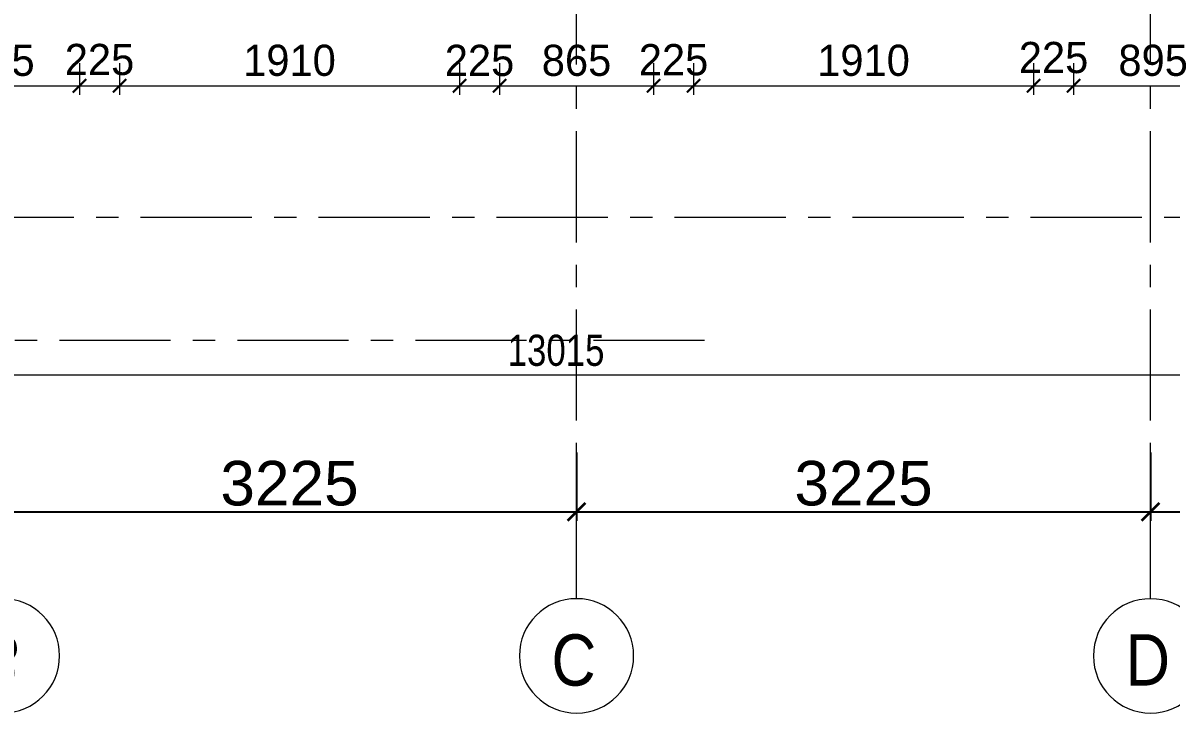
# Model space of a CAD drawing. Header units: millimetres. Extents: x -286480 to 108094, y -227925 to 10018.
# Drawn here: x -26056 to -19606, y -141214 to -137339 of the extents above; entities that cross this region are included whole.
import ezdxf
from ezdxf.enums import TextEntityAlignment as Align

# ---------------------------------------------------------------- set-up
doc = ezdxf.new("R2010")
doc.units = ezdxf.units.MM
doc.header["$LTSCALE"] = 100
doc.header["$MEASUREMENT"] = 0
doc.header["$PDMODE"] = 67
doc.linetypes.add('CENTER', pattern=[2, 1.25, -0.25, 0.25, -0.25])
doc.layers.get('0').update_dxf_attribs({"lineweight": 25})
for name, color, linetype, lineweight in [('A-ANNO-GRID', 251, 'CENTER', 9), ('dim', 7, 'Continuous', 13), ('GRID TAB', 21, 'Continuous', 5)]:
    doc.layers.add(name, color=color, linetype=linetype, lineweight=lineweight)
doc.layers.add('DIM1', color=132, linetype='Continuous')
doc.styles.add('ARIAL', font='arial.ttf', dxfattribs={"width": 0.8})
doc.styles.add('CENTURY-GOTHIC', font='GOTHIC.TTF', dxfattribs={"height": 175})
doc.styles.add('GOTHIC-TITLE', font='GOTHIC.TTF', dxfattribs={"width": 0.9, "height": 20})
doc.styles.get("Standard").update_dxf_attribs({"font": 'sanss___.ttf'})
doc.dimstyles.new('1.125', dxfattribs={"dimtxt": 175, "dimasz": 75, "dimexe": 50, "dimexo": 50, "dimgap": 50, "dimtad": 1, "dimdec": 0, "dimrnd": 5, "dimzin": 0, "dimdsep": 46, "dimtxsty": 'CENTURY-GOTHIC', "dimblk": 'ARCHTICK', "dimcen": 5, "dimdle": 40, "dimclrd": 256, "dimclre": 8, "dimclrt": 213, "dimadec": 0, "dimazin": 0, "dimtfac": 1, "dimtdec": 0, "dimtofl": 0, "dimtmove": 2, "dimatfit": 2, "dimldrblk": 'OPEN30', "dimfxl": 80, "dimtolj": 1, "dimtzin": 0, "dimlwd": 15, "dimlwe": 9, "dimarcsym": 1})
doc.dimstyles.new('D 75', dxfattribs={"dimtxt": 175, "dimasz": 75, "dimexe": 100, "dimexo": 100, "dimgap": 50, "dimtad": 1, "dimdec": 0, "dimrnd": 5, "dimzin": 0, "dimdsep": 46, "dimtxsty": 'ARIAL', "dimblk": 'ARCHTICK', "dimcen": 0.09, "dimdle": 100, "dimclrd": 256, "dimclrt": 256, "dimadec": 0, "dimazin": 0, "dimtfac": 1, "dimtdec": 0, "dimtix": 1, "dimtofl": 0, "dimtmove": 1, "dimatfit": 3, "dimfxl": 135, "dimtolj": 1, "dimtzin": 0, "dimlwd": 9, "dimlwe": 9, "dimarcsym": 0})
doc.dimstyles.new('IIITD_WD_L @ 100', dxfattribs={"dimscale": 100, "dimtxt": 2.5, "dimasz": 1, "dimexe": 0.5, "dimexo": 0.25, "dimgap": 0.3, "dimtad": 1, "dimdec": 0, "dimrnd": 1, "dimzin": 0, "dimdsep": 46, "dimtxsty": 'Standard', "dimblk": 'ARCHTICK', "dimcen": 0.2, "dimdle": 1, "dimclrd": 8, "dimclre": 8, "dimadec": 0, "dimazin": 0, "dimtfac": 1, "dimtdec": 0, "dimtofl": 0, "dimtmove": 0, "dimatfit": 0, "dimfxl": 2, "dimtolj": 1, "dimtzin": 0, "dimlwd": -1, "dimlwe": -1, "dimarcsym": 0})

# ---------------------------------------------------------------- blocks, each defined once
blk = doc.blocks.new('_ArchTick')
at = {"const_width": 0.15}
blk.add_lwpolyline([(-0.5, -0.5), (0.5, 0.5)], dxfattribs=at)
blk = doc.blocks.new('*D270')
at = {"layer": 'Defpoints', "color": 0, "ltscale": 0.1, "transparency": 16777216}
for p in [(-29568.2, -136574.3), (-16553.2, -138739.2, 11.6), (-29568.2, -139317.8)]:
    blk.add_point(p, dxfattribs=at)
at = {"layer": 'dim', "color": 0, "lineweight": 9, "ltscale": 0.1, "transparency": 16777216}
for p, q in [((-29568.2, -136674.3), (-29568.2, -139417.8)), ((-16553.2, -138839.2), (-16553.2, -139417.8))]:
    blk.add_line(p, q, dxfattribs=at)
at = {"layer": 'dim', "lineweight": 9, "ltscale": 0.1, "transparency": 16777216}
blk.add_line((-16453.2, -139317.8), (-29668.2, -139317.8), dxfattribs=at)
at = {"layer": 'dim', "lineweight": 9, "ltscale": 0.1, "transparency": 16777216, "xscale": 75, "yscale": 75, "zscale": 75, "rotation": 180}
blk.add_blockref('_ArchTick', (-29568.2, -139317.8), dxfattribs=at)
at = {"layer": 'dim', "lineweight": 9, "ltscale": 0.1, "transparency": 16777216, "xscale": 75, "yscale": 75, "zscale": 75}
blk.add_blockref('_ArchTick', (-16553.2, -139317.8), dxfattribs=at)
at = {"layer": 'dim', "ltscale": 0.1, "transparency": 16777216, "insert": (-23060.7, -139178.4), "char_height": 175, "attachment_point": 5, "style": 'ARIAL'}
blk.add_mtext('\\A1;13015', dxfattribs=at)
blk = doc.blocks.new('GRIDTAB')
at = {"layer": 'GRID TAB', "ltscale": 0.1}
blk.add_circle((4668008.8, 8270544.3), 334.3, dxfattribs=at)
at = {"layer": 'GRID TAB', "ltscale": 0.1, "style": 'GOTHIC-TITLE', "width": 0.9}
blk.add_attdef('1', text='', height=300, dxfattribs=at).set_placement((4667992.4, 8270418.2), align=Align.CENTER)
blk = doc.blocks.new('*D381')
at = {"layer": 'Defpoints', "color": 0, "ltscale": 0.1, "transparency": 16777216}
for p in [(-26632, -137514.1, 1.1), (-25738.2, -137514.1, 1.1), (-25738.2, -137692.1)]:
    blk.add_point(p, dxfattribs=at)
at = {"layer": 'dim', "color": 8, "lineweight": 9, "ltscale": 0.1, "transparency": 16777216}
for p, q in [((-26632, -137564.1), (-26632, -137742.1)), ((-25738.2, -137564.1), (-25738.2, -137742.1))]:
    blk.add_line(p, q, dxfattribs=at)
at = {"layer": 'dim', "lineweight": 15, "ltscale": 0.1, "transparency": 16777216}
blk.add_line((-26672, -137692.1), (-25698.2, -137692.1), dxfattribs=at)
at = {"layer": 'dim', "lineweight": 15, "ltscale": 0.1, "transparency": 16777216, "xscale": 75, "yscale": 75, "zscale": 75, "rotation": 180}
blk.add_blockref('_ArchTick', (-26632, -137692.1), dxfattribs=at)
at = {"layer": 'dim', "lineweight": 15, "ltscale": 0.1, "transparency": 16777216, "xscale": 75, "yscale": 75, "zscale": 75}
blk.add_blockref('_ArchTick', (-25738.2, -137692.1), dxfattribs=at)
at = {"layer": 'dim', "color": 213, "ltscale": 0.1, "transparency": 16777216, "insert": (-26185.1, -137550.1), "char_height": 175, "attachment_point": 5, "style": 'CENTURY-GOTHIC'}
blk.add_mtext('\\A1;895', dxfattribs=at)
blk = doc.blocks.new('_Open30')
at = {"color": 0, "linetype": 'ByBlock', "lineweight": -2}
for p, q in [((-1, 0.268), (0, 0)), ((0, 0), (-1, -0.268)), ((0, 0), (-1, 0))]:
    blk.add_line(p, q, dxfattribs=at)
blk = doc.blocks.new('*D382')
at = {"layer": 'Defpoints', "color": 0, "ltscale": 0.1, "transparency": 16777216}
for p in [(-25738.2, -137514.1, 1.1), (-25513.2, -137514.1, 1.1), (-25513.2, -137692.1)]:
    blk.add_point(p, dxfattribs=at)
at = {"layer": 'dim', "color": 8, "lineweight": 9, "ltscale": 0.1, "transparency": 16777216}
for p, q in [((-25738.2, -137564.1), (-25738.2, -137742.1)), ((-25513.2, -137564.1), (-25513.2, -137742.1))]:
    blk.add_line(p, q, dxfattribs=at)
at = {"layer": 'dim', "lineweight": 15, "ltscale": 0.1, "transparency": 16777216}
blk.add_line((-25778.2, -137692.1), (-25473.2, -137692.1), dxfattribs=at)
at = {"layer": 'dim', "lineweight": 15, "ltscale": 0.1, "transparency": 16777216, "xscale": 75, "yscale": 75, "zscale": 75, "rotation": 180}
blk.add_blockref('_ArchTick', (-25738.2, -137692.1), dxfattribs=at)
at = {"layer": 'dim', "lineweight": 15, "ltscale": 0.1, "transparency": 16777216, "xscale": 75, "yscale": 75, "zscale": 75}
blk.add_blockref('_ArchTick', (-25513.2, -137692.1), dxfattribs=at)
at = {"layer": 'dim', "color": 213, "ltscale": 0.1, "transparency": 16777216, "insert": (-25625.7, -137545.4), "char_height": 175, "attachment_point": 5, "style": 'CENTURY-GOTHIC'}
blk.add_mtext('\\A1;225', dxfattribs=at)
blk = doc.blocks.new('*D383')
at = {"layer": 'Defpoints', "color": 0, "ltscale": 0.1, "transparency": 16777216}
for p in [(-25513.2, -137514.1, 1.1), (-23603.2, -137514.1, 1.1), (-23603.2, -137692.1)]:
    blk.add_point(p, dxfattribs=at)
at = {"layer": 'dim', "color": 8, "lineweight": 9, "ltscale": 0.1, "transparency": 16777216}
for p, q in [((-25513.2, -137564.1), (-25513.2, -137742.1)), ((-23603.2, -137564.1), (-23603.2, -137742.1))]:
    blk.add_line(p, q, dxfattribs=at)
at = {"layer": 'dim', "lineweight": 15, "ltscale": 0.1, "transparency": 16777216}
blk.add_line((-25553.2, -137692.1), (-23563.2, -137692.1), dxfattribs=at)
at = {"layer": 'dim', "lineweight": 15, "ltscale": 0.1, "transparency": 16777216, "xscale": 75, "yscale": 75, "zscale": 75, "rotation": 180}
blk.add_blockref('_ArchTick', (-25513.2, -137692.1), dxfattribs=at)
at = {"layer": 'dim', "lineweight": 15, "ltscale": 0.1, "transparency": 16777216, "xscale": 75, "yscale": 75, "zscale": 75}
blk.add_blockref('_ArchTick', (-23603.2, -137692.1), dxfattribs=at)
at = {"layer": 'dim', "color": 213, "ltscale": 0.1, "transparency": 16777216, "insert": (-24558.2, -137550.1), "char_height": 175, "attachment_point": 5, "style": 'CENTURY-GOTHIC'}
blk.add_mtext('\\A1;1910', dxfattribs=at)
blk = doc.blocks.new('*D384')
at = {"layer": 'Defpoints', "color": 0, "ltscale": 0.1, "transparency": 16777216}
for p in [(-23603.2, -137514.1, 1.1), (-23378.2, -137514.1, 1.1), (-23378.2, -137692.1)]:
    blk.add_point(p, dxfattribs=at)
at = {"layer": 'dim', "color": 8, "lineweight": 9, "ltscale": 0.1, "transparency": 16777216}
for p, q in [((-23603.2, -137564.1), (-23603.2, -137742.1)), ((-23378.2, -137564.1), (-23378.2, -137742.1))]:
    blk.add_line(p, q, dxfattribs=at)
at = {"layer": 'dim', "lineweight": 15, "ltscale": 0.1, "transparency": 16777216}
blk.add_line((-23643.2, -137692.1), (-23338.2, -137692.1), dxfattribs=at)
at = {"layer": 'dim', "lineweight": 15, "ltscale": 0.1, "transparency": 16777216, "xscale": 75, "yscale": 75, "zscale": 75, "rotation": 180}
blk.add_blockref('_ArchTick', (-23603.2, -137692.1), dxfattribs=at)
at = {"layer": 'dim', "lineweight": 15, "ltscale": 0.1, "transparency": 16777216, "xscale": 75, "yscale": 75, "zscale": 75}
blk.add_blockref('_ArchTick', (-23378.2, -137692.1), dxfattribs=at)
at = {"layer": 'dim', "color": 213, "ltscale": 0.1, "transparency": 16777216, "insert": (-23490.7, -137550.6), "char_height": 175, "attachment_point": 5, "style": 'CENTURY-GOTHIC'}
blk.add_mtext('\\A1;225', dxfattribs=at)
blk = doc.blocks.new('*D385')
at = {"layer": 'Defpoints', "color": 0, "ltscale": 0.1, "transparency": 16777216}
for p in [(-23378.2, -137514.1, 1.1), (-22513.2, -137514.1, 1.1), (-22513.2, -137692.1)]:
    blk.add_point(p, dxfattribs=at)
at = {"layer": 'dim', "color": 8, "lineweight": 9, "ltscale": 0.1, "transparency": 16777216}
for p, q in [((-23378.2, -137564.1), (-23378.2, -137742.1)), ((-22513.2, -137564.1), (-22513.2, -137742.1))]:
    blk.add_line(p, q, dxfattribs=at)
at = {"layer": 'dim', "lineweight": 15, "ltscale": 0.1, "transparency": 16777216}
blk.add_line((-23418.2, -137692.1), (-22473.2, -137692.1), dxfattribs=at)
at = {"layer": 'dim', "lineweight": 15, "ltscale": 0.1, "transparency": 16777216, "xscale": 75, "yscale": 75, "zscale": 75, "rotation": 180}
blk.add_blockref('_ArchTick', (-23378.2, -137692.1), dxfattribs=at)
at = {"layer": 'dim', "lineweight": 15, "ltscale": 0.1, "transparency": 16777216, "xscale": 75, "yscale": 75, "zscale": 75}
blk.add_blockref('_ArchTick', (-22513.2, -137692.1), dxfattribs=at)
at = {"layer": 'dim', "color": 213, "ltscale": 0.1, "transparency": 16777216, "insert": (-22945.7, -137550.1), "char_height": 175, "attachment_point": 5, "style": 'CENTURY-GOTHIC'}
blk.add_mtext('\\A1;865', dxfattribs=at)
blk = doc.blocks.new('*D386')
at = {"layer": 'Defpoints', "color": 0, "ltscale": 0.1, "transparency": 16777216}
for p in [(-22513.2, -137514.1, 1.1), (-22288.2, -137514.1, 1.1), (-22288.2, -137692.1)]:
    blk.add_point(p, dxfattribs=at)
at = {"layer": 'dim', "color": 8, "lineweight": 9, "ltscale": 0.1, "transparency": 16777216}
for p, q in [((-22513.2, -137564.1), (-22513.2, -137742.1)), ((-22288.2, -137564.1), (-22288.2, -137742.1))]:
    blk.add_line(p, q, dxfattribs=at)
at = {"layer": 'dim', "lineweight": 15, "ltscale": 0.1, "transparency": 16777216}
blk.add_line((-22553.2, -137692.1), (-22248.2, -137692.1), dxfattribs=at)
at = {"layer": 'dim', "lineweight": 15, "ltscale": 0.1, "transparency": 16777216, "xscale": 75, "yscale": 75, "zscale": 75, "rotation": 180}
blk.add_blockref('_ArchTick', (-22513.2, -137692.1), dxfattribs=at)
at = {"layer": 'dim', "lineweight": 15, "ltscale": 0.1, "transparency": 16777216, "xscale": 75, "yscale": 75, "zscale": 75}
blk.add_blockref('_ArchTick', (-22288.2, -137692.1), dxfattribs=at)
at = {"layer": 'dim', "color": 213, "ltscale": 0.1, "transparency": 16777216, "insert": (-22400.7, -137546.6), "char_height": 175, "attachment_point": 5, "style": 'CENTURY-GOTHIC'}
blk.add_mtext('\\A1;225', dxfattribs=at)
blk = doc.blocks.new('*D387')
at = {"layer": 'Defpoints', "color": 0, "ltscale": 0.1, "transparency": 16777216}
for p in [(-22288.2, -137514.1, 1.1), (-20378.2, -137514.1, 1.1), (-20378.2, -137692.1)]:
    blk.add_point(p, dxfattribs=at)
at = {"layer": 'dim', "color": 8, "lineweight": 9, "ltscale": 0.1, "transparency": 16777216}
for p, q in [((-22288.2, -137564.1), (-22288.2, -137742.1)), ((-20378.2, -137564.1), (-20378.2, -137742.1))]:
    blk.add_line(p, q, dxfattribs=at)
at = {"layer": 'dim', "lineweight": 15, "ltscale": 0.1, "transparency": 16777216}
blk.add_line((-22328.2, -137692.1), (-20338.2, -137692.1), dxfattribs=at)
at = {"layer": 'dim', "lineweight": 15, "ltscale": 0.1, "transparency": 16777216, "xscale": 75, "yscale": 75, "zscale": 75, "rotation": 180}
blk.add_blockref('_ArchTick', (-22288.2, -137692.1), dxfattribs=at)
at = {"layer": 'dim', "lineweight": 15, "ltscale": 0.1, "transparency": 16777216, "xscale": 75, "yscale": 75, "zscale": 75}
blk.add_blockref('_ArchTick', (-20378.2, -137692.1), dxfattribs=at)
at = {"layer": 'dim', "color": 213, "ltscale": 0.1, "transparency": 16777216, "insert": (-21333.2, -137550.1), "char_height": 175, "attachment_point": 5, "style": 'CENTURY-GOTHIC'}
blk.add_mtext('\\A1;1910', dxfattribs=at)
blk = doc.blocks.new('*D388')
at = {"layer": 'Defpoints', "color": 0, "ltscale": 0.1, "transparency": 16777216}
for p in [(-20378.2, -137514.1, 1.1), (-20153.2, -137514.1, 1.1), (-20153.2, -137692.1)]:
    blk.add_point(p, dxfattribs=at)
at = {"layer": 'dim', "color": 8, "lineweight": 9, "ltscale": 0.1, "transparency": 16777216}
for p, q in [((-20378.2, -137564.1), (-20378.2, -137742.1)), ((-20153.2, -137564.1), (-20153.2, -137742.1))]:
    blk.add_line(p, q, dxfattribs=at)
at = {"layer": 'dim', "lineweight": 15, "ltscale": 0.1, "transparency": 16777216}
blk.add_line((-20418.2, -137692.1), (-20113.2, -137692.1), dxfattribs=at)
at = {"layer": 'dim', "lineweight": 15, "ltscale": 0.1, "transparency": 16777216, "xscale": 75, "yscale": 75, "zscale": 75, "rotation": 180}
blk.add_blockref('_ArchTick', (-20378.2, -137692.1), dxfattribs=at)
at = {"layer": 'dim', "lineweight": 15, "ltscale": 0.1, "transparency": 16777216, "xscale": 75, "yscale": 75, "zscale": 75}
blk.add_blockref('_ArchTick', (-20153.2, -137692.1), dxfattribs=at)
at = {"layer": 'dim', "color": 213, "ltscale": 0.1, "transparency": 16777216, "insert": (-20265.7, -137534.4), "char_height": 175, "attachment_point": 5, "style": 'CENTURY-GOTHIC'}
blk.add_mtext('\\A1;225', dxfattribs=at)
blk = doc.blocks.new('*D389')
at = {"layer": 'Defpoints', "color": 0, "ltscale": 0.1, "transparency": 16777216}
for p in [(-20153.2, -137514.1, 1.1), (-19259.5, -137514.1, 1.1), (-19259.5, -137692.1)]:
    blk.add_point(p, dxfattribs=at)
at = {"layer": 'dim', "color": 8, "lineweight": 9, "ltscale": 0.1, "transparency": 16777216}
for p, q in [((-20153.2, -137564.1), (-20153.2, -137742.1)), ((-19259.5, -137564.1), (-19259.5, -137742.1))]:
    blk.add_line(p, q, dxfattribs=at)
at = {"layer": 'dim', "lineweight": 15, "ltscale": 0.1, "transparency": 16777216}
blk.add_line((-20193.2, -137692.1), (-19219.5, -137692.1), dxfattribs=at)
at = {"layer": 'dim', "lineweight": 15, "ltscale": 0.1, "transparency": 16777216, "xscale": 75, "yscale": 75, "zscale": 75, "rotation": 180}
blk.add_blockref('_ArchTick', (-20153.2, -137692.1), dxfattribs=at)
at = {"layer": 'dim', "lineweight": 15, "ltscale": 0.1, "transparency": 16777216, "xscale": 75, "yscale": 75, "zscale": 75}
blk.add_blockref('_ArchTick', (-19259.5, -137692.1), dxfattribs=at)
at = {"layer": 'dim', "color": 213, "ltscale": 0.1, "transparency": 16777216, "insert": (-19706.3, -137550.1), "char_height": 175, "attachment_point": 5, "style": 'CENTURY-GOTHIC'}
blk.add_mtext('\\A1;895', dxfattribs=at)
blk = doc.blocks.new('*D396')
at = {"layer": 'Defpoints', "color": 0, "ltscale": 0.5, "transparency": 16777216}
for p in [(-26170.7, -139717.9, -2.6), (-22945.7, -139725.7, -4.2), (-22945.7, -140084.2)]:
    blk.add_point(p, dxfattribs=at)
at = {"layer": 'DIM1', "color": 8, "ltscale": 0.5, "transparency": 16777216}
for p, q in [((-26170.7, -139742.9), (-26170.7, -140134.2)), ((-22945.7, -139750.7), (-22945.7, -140134.2)), ((-26270.7, -140084.2), (-22845.7, -140084.2))]:
    blk.add_line(p, q, dxfattribs=at)
at = {"layer": 'DIM1', "color": 8, "ltscale": 0.5, "transparency": 16777216, "xscale": 100, "yscale": 100, "zscale": 100, "rotation": 180}
blk.add_blockref('_ArchTick', (-26170.7, -140084.2), dxfattribs=at)
at = {"layer": 'DIM1', "color": 8, "ltscale": 0.5, "transparency": 16777216, "xscale": 100, "yscale": 100, "zscale": 100}
blk.add_blockref('_ArchTick', (-22945.7, -140084.2), dxfattribs=at)
at = {"layer": 'DIM1', "color": 0, "ltscale": 0.5, "transparency": 16777216, "insert": (-24558.2, -139925.2), "char_height": 250, "attachment_point": 5}
blk.add_mtext('\\A1;3225', dxfattribs=at)
blk = doc.blocks.new('*D397')
at = {"layer": 'Defpoints', "color": 0, "ltscale": 0.5, "transparency": 16777216}
for p in [(-22945.7, -139725.7, -4.2), (-19720.7, -139725.7, -2.6), (-19720.7, -140084.2)]:
    blk.add_point(p, dxfattribs=at)
at = {"layer": 'DIM1', "color": 8, "ltscale": 0.5, "transparency": 16777216}
for p, q in [((-22945.7, -139750.7), (-22945.7, -140134.2)), ((-19720.7, -139750.7), (-19720.7, -140134.2)), ((-23045.7, -140084.2), (-19620.7, -140084.2))]:
    blk.add_line(p, q, dxfattribs=at)
at = {"layer": 'DIM1', "color": 8, "ltscale": 0.5, "transparency": 16777216, "xscale": 100, "yscale": 100, "zscale": 100, "rotation": 180}
blk.add_blockref('_ArchTick', (-22945.7, -140084.2), dxfattribs=at)
at = {"layer": 'DIM1', "color": 8, "ltscale": 0.5, "transparency": 16777216, "xscale": 100, "yscale": 100, "zscale": 100}
blk.add_blockref('_ArchTick', (-19720.7, -140084.2), dxfattribs=at)
at = {"layer": 'DIM1', "color": 0, "ltscale": 0.5, "transparency": 16777216, "insert": (-21333.2, -139925.2), "char_height": 250, "attachment_point": 5}
blk.add_mtext('\\A1;3225', dxfattribs=at)
blk = doc.blocks.new('*D398')
at = {"layer": 'Defpoints', "color": 0, "ltscale": 0.5, "transparency": 16777216}
for p in [(-19720.7, -139725.7, -2.6), (-16438.2, -139725.7, 10.1), (-16438.2, -140084.2)]:
    blk.add_point(p, dxfattribs=at)
at = {"layer": 'DIM1', "color": 8, "ltscale": 0.5, "transparency": 16777216}
for p, q in [((-19720.7, -139750.7), (-19720.7, -140134.2)), ((-16438.2, -139750.7), (-16438.2, -140134.2)), ((-19820.7, -140084.2), (-16338.2, -140084.2))]:
    blk.add_line(p, q, dxfattribs=at)
at = {"layer": 'DIM1', "color": 8, "ltscale": 0.5, "transparency": 16777216, "xscale": 100, "yscale": 100, "zscale": 100, "rotation": 180}
blk.add_blockref('_ArchTick', (-19720.7, -140084.2), dxfattribs=at)
at = {"layer": 'DIM1', "color": 8, "ltscale": 0.5, "transparency": 16777216, "xscale": 100, "yscale": 100, "zscale": 100}
blk.add_blockref('_ArchTick', (-16438.2, -140084.2), dxfattribs=at)
at = {"layer": 'DIM1', "color": 0, "ltscale": 0.5, "transparency": 16777216, "insert": (-18079.5, -139925.2), "char_height": 250, "attachment_point": 5}
blk.add_mtext('\\A1;3283', dxfattribs=at)

msp = doc.modelspace()

# ---------------------------------------------------------------- linework, layer by layer
at = {"layer": 'A-ANNO-GRID', "ltscale": 5}
for p, q in [((-22945.7, -140572.3, -22.3), (-22945.7, -124305.5, -22.3)), ((-19720.7, -140572.3, -20.7), (-19720.7, -124305.5, -20.7)), ((-30394.7, -138429.3, 18.6), (-4567.5, -138429.3, 18.6)), ((-29851.1, -139121.2, -3.6), (-22103, -139121.2, -3.6))]:
    msp.add_line(p, q, dxfattribs=at)

# ---------------------------------------------------------------- block references
at = {"layer": 'GRID TAB', "color": 1}
ref = msp.add_blockref('GRIDTAB', (-4507459.2, 7798829.8, -20.7), dxfattribs=dict(at, xscale=-0.9600000000000005, yscale=0.9600000000000005, zscale=0.9600000000000005, rotation=180))
ref.add_attrib('1', 'B', dxfattribs={"ltscale": 0.1, "height": 288, "rotation": 360, "style": 'GOTHIC-TITLE', "text_generation_flag": 4, "width": 0.9}).set_placement((-26186.5, -140771.7, -20.7), align=Align.CENTER)
ref = msp.add_blockref('GRIDTAB', (-4504234.2, 7798829.4, -20.7), dxfattribs=dict(at, xscale=-0.9600000000000005, yscale=0.9600000000000005, zscale=0.9600000000000005, rotation=180))
ref.add_attrib('1', 'C', dxfattribs={"ltscale": 0.1, "height": 288, "rotation": 360, "style": 'GOTHIC-TITLE', "text_generation_flag": 4, "width": 0.9}).set_placement((-22961.5, -140772.1, -20.7), align=Align.CENTER)
ref = msp.add_blockref('GRIDTAB', (-4501009.2, 7798829.3, -20.7), dxfattribs=dict(at, xscale=-0.9600000000000005, yscale=0.9600000000000005, zscale=0.9600000000000005, rotation=180))
ref.add_attrib('1', 'D', dxfattribs={"ltscale": 0.1, "height": 288, "rotation": 360, "style": 'GOTHIC-TITLE', "text_generation_flag": 4, "width": 0.9}).set_placement((-19736.5, -140772.2, -20.7), align=Align.CENTER)

# ---------------------------------------------------------------- dimensions: what is measured, and where the dimension line sits
at = {"layer": 'dim', "ltscale": 0.1}
for base, p1, p2, dimstyle, picture, middle in [((-29568.2, -139317.8, 11.7), (-16553.2, -138739.2, 23.2), (-29568.2, -136574.3, 11.7), 'D 75', '*D270', (-23060.7, -139178.4, 11.7)), ((-25738.2, -137692.1, -31.3), (-26632, -137514.1, -30.3), (-25738.2, -137514.1, -30.3), '1.125', '*D381', (-26185.1, -137550.1, -31.3)), ((-23603.2, -137692.1, -31.3), (-25513.2, -137514.1, -30.3), (-23603.2, -137514.1, -30.3), '1.125', '*D383', (-24558.2, -137550.1, -31.3)), ((-22513.2, -137692.1, -31.3), (-23378.2, -137514.1, -30.3), (-22513.2, -137514.1, -30.3), '1.125', '*D385', (-22945.7, -137550.1, -31.3)), ((-20378.2, -137692.1, -31.3), (-22288.2, -137514.1, -30.3), (-20378.2, -137514.1, -30.3), '1.125', '*D387', (-21333.2, -137550.1, -31.3)), ((-19259.5, -137692.1, -31.3), (-20153.2, -137514.1, -30.3), (-19259.5, -137514.1, -30.3), '1.125', '*D389', (-19706.3, -137550.1, -31.3))]:
    dim = msp.add_linear_dim(base=base, p1=p1, p2=p2, dimstyle=dimstyle, dxfattribs=at)
    dim.commit()
    dim.dimension.update_dxf_attribs({"geometry": picture, "text_midpoint": middle})
for base, p1, p2, picture, middle in [((-25513.2, -137692.1, -31.3), (-25738.2, -137514.1, -30.3), (-25513.2, -137514.1, -30.3), '*D382', (-25625.7, -137545.4, -31.3)), ((-23378.2, -137692.1, -31.3), (-23603.2, -137514.1, -30.3), (-23378.2, -137514.1, -30.3), '*D384', (-23490.7, -137550.6, -31.3)), ((-22288.2, -137692.1, -31.3), (-22513.2, -137514.1, -30.3), (-22288.2, -137514.1, -30.3), '*D386', (-22400.7, -137546.6, -31.3)), ((-20153.2, -137692.1, -31.3), (-20378.2, -137514.1, -30.3), (-20153.2, -137514.1, -30.3), '*D388', (-20265.7, -137534.4, -31.3))]:
    dim = msp.add_linear_dim(base=base, p1=p1, p2=p2, dimstyle='1.125', dxfattribs=at)
    dim.commit()
    dim.dimension.update_dxf_attribs({"geometry": picture, "text_midpoint": middle, "dimtype": 160})
at = {"layer": 'DIM1', "ltscale": 0.5}
for base, p1, p2, picture, middle in [((-22945.7, -140084.2, -18.1), (-26170.7, -139717.9, -20.7), (-22945.7, -139725.7, -22.3), '*D396', (-24558.2, -139925.2, -18.1)), ((-19720.7, -140084.2, -18.1), (-22945.7, -139725.7, -22.3), (-19720.7, -139725.7, -20.7), '*D397', (-21333.2, -139925.2, -18.1)), ((-16438.207, -140084.19079, -18.08963), (-19720.70701, -139725.67658, -20.72215), (-16438.207, -139725.67658, -7.95244), '*D398', (-18079.45701, -139925.24704, -18.08963))]:
    dim = msp.add_linear_dim(base=base, p1=p1, p2=p2, dimstyle='IIITD_WD_L @ 100', dxfattribs=at)
    dim.commit()
    dim.dimension.update_dxf_attribs({"geometry": picture, "text_midpoint": middle})

doc.saveas('drawing.dxf')
